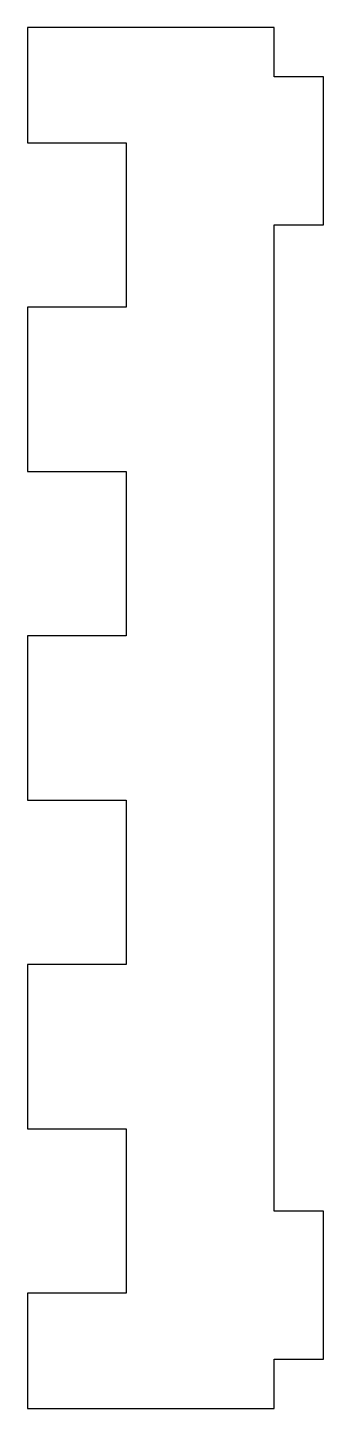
# Model space of a CAD drawing. Header units: millimetres. Extents: x 3293 to 3321, y 1517 to 1648.
import ezdxf

# ---------------------------------------------------------------- set-up
doc = ezdxf.new("R2010")
doc.units = ezdxf.units.MM

msp = doc.modelspace()

# ---------------------------------------------------------------- linework, layer by layer
msp.add_lwpolyline([(3316.37, 1629.6), (3316.37, 1629.61), (3316.39, 1629.61), (3321.06, 1629.61), (3321.06, 1643.67), (3316.37, 1643.67), (3316.37, 1648.36), (3316.37, 1648.36), (3292.94, 1648.36), (3292.94, 1648.36), (3292.94, 1637.42), (3292.94, 1637.42), (3302.31, 1637.42), (3302.31, 1621.8), (3292.94, 1621.8), (3292.94, 1606.17), (3292.94, 1606.17), (3302.31, 1606.17), (3302.31, 1590.55), (3292.94, 1590.55), (3292.94, 1574.92), (3292.94, 1574.92), (3302.31, 1574.92), (3302.31, 1559.3), (3302.31, 1559.3), (3292.94, 1559.3), (3292.94, 1543.67), (3292.94, 1543.67), (3302.31, 1543.67), (3302.31, 1528.05), (3302.31, 1528.05), (3292.94, 1528.05), (3292.94, 1517.11), (3316.37, 1517.11), (3316.37, 1521.8), (3321.06, 1521.8), (3321.06, 1535.86), (3316.37, 1535.86)], close=True)

doc.saveas('drawing.dxf')
